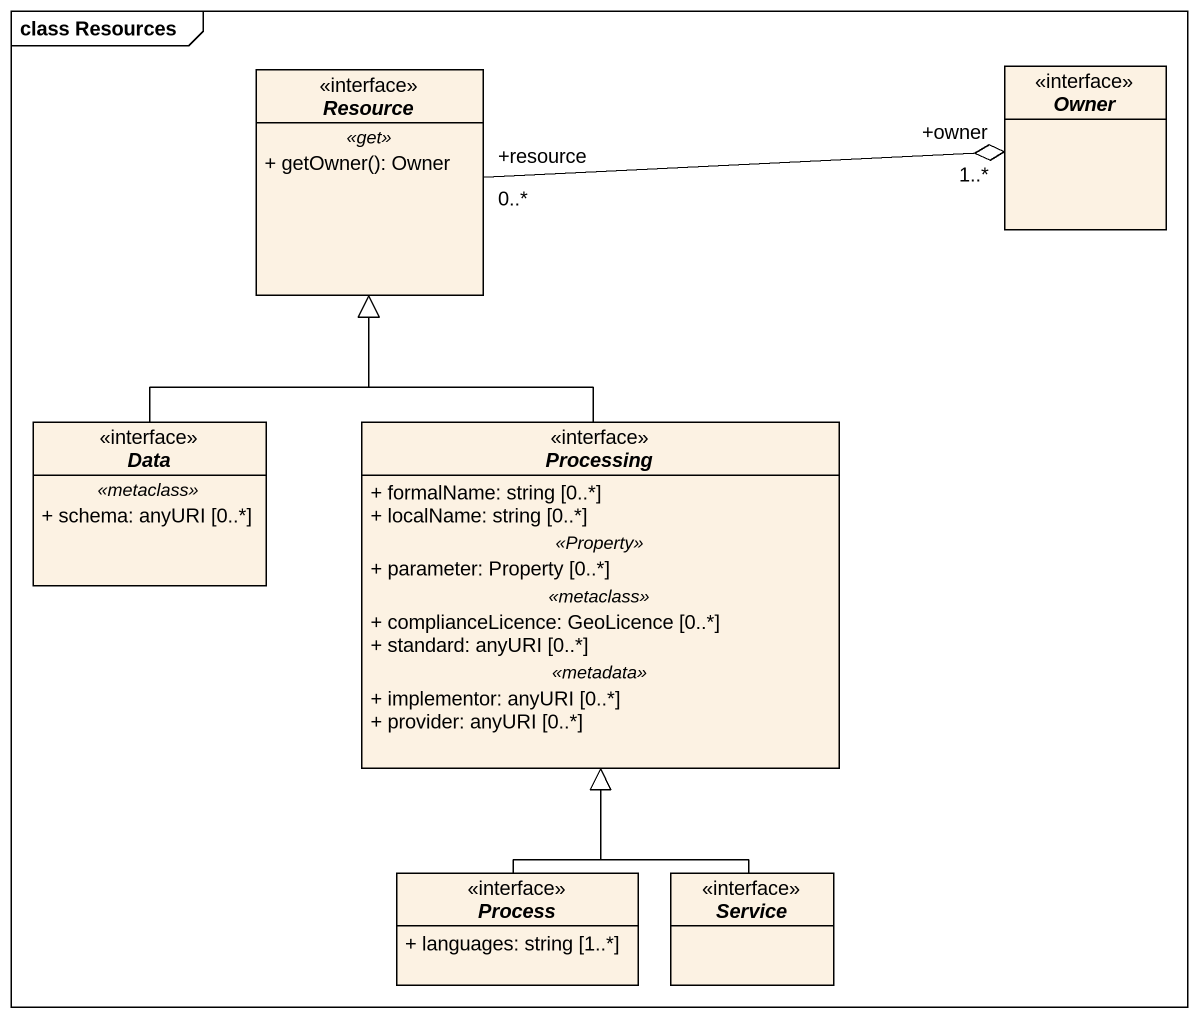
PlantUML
@startuml
mainframe class Resources
hide circle
hide empty members
skinparam classAttributeIconSize 0
interface Owner
interface Resource {
  .. <<get>> ..
  + getOwner(): Owner
}
interface Data {
  .. <<metaclass>> ..
  + schema: anyURI [0..*]
}
interface Processing {
  + formalName: string [0..*]
  + localName: string [0..*]
  .. <<Property>> ..
  + parameter: Property [0..*]
  .. <<metaclass>> ..
  + complianceLicence: GeoLicence [0..*]
  + standard: anyURI [0..*]
  .. <<metadata>> ..
  + implementor: anyURI [0..*]
  + provider: anyURI [0..*]
}
interface "Process" as Process_ {
  + languages: string [1..*]
}
interface Service
Resource "+resource\n0..*" -right-o "+owner\n1..*" Owner
Data -up-|> Resource
Processing -up-|> Resource
Process_ -up-|> Processing
Service -up-|> Processing
@enduml
